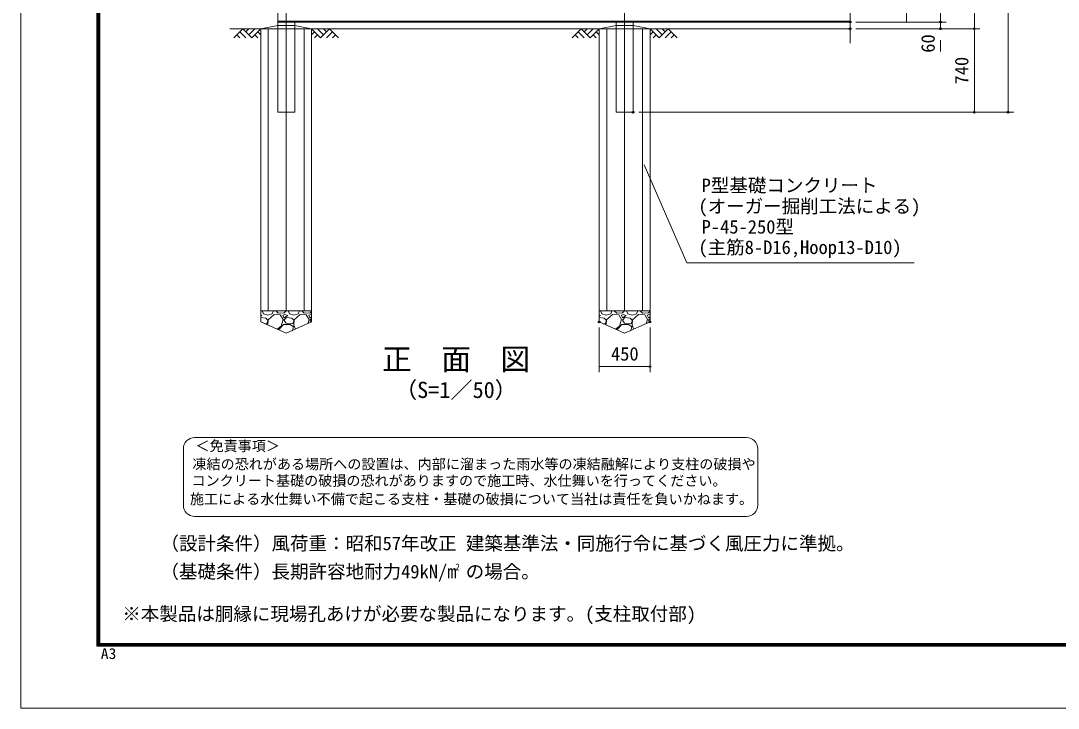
# Model space of a CAD drawing. Units: millimetres at full size. Extents: x -10500 to 10500, y -7425 to 7425.
# Drawn here: x -10500 to -1303, y -7425 to -1328 of the extents above; entities that cross this region are included whole.
import ezdxf
from ezdxf.enums import TextEntityAlignment as Align

# ---------------------------------------------------------------- set-up
doc = ezdxf.new("R2010")
doc.units = ezdxf.units.MM
doc.header["$LTSCALE"] = 30
doc.header["$PDMODE"] = 32
doc.header["$PDSIZE"] = 15
doc.linetypes.add('USER1', pattern=[50.8, 31.75, -6.35, 6.35, -6.35])
for name, color, linetype, lineweight in [('0-0_D-STR-TXT', 7, 'Continuous', 13), ('0-1_D-STR-DIM', 7, 'Continuous', 13), ('0-2_D-BMK', 2, 'USER1', 13), ('0-3_D-STR3', 3, 'Continuous', 13), ('0-4_D-STR4', 7, 'Continuous', 18), ('0-5_D-BGD', 7, 'Continuous', 18), ('0-6_D-DCR-HCH', 7, 'Continuous', 13), ('0-7_D-STR1', 1, 'Continuous', 18), ('0-A_D-TTL-TXT', 7, 'Continuous', 13), ('0-C_D-TTL', 7, 'Continuous', 18)]:
    doc.layers.add(name, color=color, linetype=linetype, lineweight=lineweight)
doc.layers.add('0-9_Defpoints', color=253, linetype='Continuous')
doc.styles.add('ＭＳ ゴシック', font='')
doc.styles.get('ＭＳ ゴシック').set_extended_font_data('MS Gothic')

msp = doc.modelspace()

# ---------------------------------------------------------------- linework, layer by layer
at = {"layer": '0-0_D-STR-TXT'}
msp.add_lwpolyline([(-2581.8, -3474.25), (-4595.53, -3474.25), (-4973.44, -2605.74)], dxfattribs=at)
at = {"layer": '0-1_D-STR-DIM'}
for p, q in [((-2046.86, 5660.7), (-2046.86, -1399.3)), ((-1746.86, 5660.7), (-1746.86, -2139.3)), ((-2346.86, 660.7), (-2346.86, -1339.3)), ((-3146.86, -1526.89), (-3146.86, -364.95)), ((-2646.86, -1339.3), (-2646.86, -673.3)), ((-3096.86, -1339.3), (-2596.86, -1339.3)), ((-3096.86, -1339.3), (-2296.86, -1339.3)), ((-3096.86, -1339.3), (-2296.86, -1339.3)), ((-2346.86, -1339.3), (-2346.86, -1399.3)), ((-3096.86, -1399.3), (-1996.86, -1399.3)), ((-3096.86, -1399.3), (-2296.86, -1399.3)), ((-3096.86, -1399.3), (-1996.86, -1399.3)), ((-2046.86, -1399.3), (-2046.86, -2139.3)), ((-2346.86, -1499.3), (-2346.86, -1599.3)), ((-5021.86, -2139.3), (-1996.86, -2139.3)), ((-5021.86, -2139.3), (-1696.86, -2139.3)), ((-5371.86, -4049.3), (-5371.86, -4444.64)), ((-4921.86, -4049.3), (-4921.86, -4444.64)), ((-5371.86, -4394.64), (-4921.86, -4394.64))]:
    msp.add_line(p, q, dxfattribs=at)
at = {"layer": '0-2_D-BMK'}
for p, q in [((-8146.86, -2199.3), (-8146.86, 5720.7)), ((-5146.86, -2199.3), (-5146.86, 5720.7))]:
    msp.add_line(p, q, dxfattribs=at)
at = {"layer": '0-3_D-STR3'}
msp.add_line((-3146.86, -1330.3), (-8221.86, -1330.3), dxfattribs=at)
at = {"layer": '0-4_D-STR4'}
for p, q in [((-8305.96, -1399.3), (-8305.96, -3899.3)), ((-8146.86, -1399.3), (-8146.86, -3899.3)), ((-7987.76, -1399.3), (-7987.76, -3899.3)), ((-7921.86, -3999.3), (-7921.86, -1399.3)), ((-5305.96, -1399.3), (-5305.96, -3899.3)), ((-5146.86, -1399.3), (-5146.86, -3899.3)), ((-4987.76, -1399.3), (-4987.76, -3899.3)), ((-4921.86, -3999.3), (-4921.86, -1399.3)), ((-8371.86, -3999.3), (-8146.86, -4099.3)), ((-8146.86, -4099.3), (-7921.86, -3999.3)), ((-5371.86, -3999.3), (-5146.86, -4099.3)), ((-5146.86, -4099.3), (-4921.86, -3999.3))]:
    msp.add_line(p, q, dxfattribs=at)
for points in [[(-8371.86, -3999.3), (-8371.86, -1399.3), (-8221.86, -1369.3), (-8071.86, -1369.3), (-7921.86, -1399.3)], [(-5371.86, -3999.3), (-5371.86, -1399.3), (-5221.86, -1369.3), (-5071.86, -1369.3), (-4921.86, -1399.3)]]:
    msp.add_lwpolyline(points, dxfattribs=at)
at = {"layer": '0-5_D-BGD'}
for p, q in [((-3146.86, -1399.3), (-8646.86, -1399.3)), ((-7921.86, -3899.3), (-8371.86, -3899.3)), ((-4921.86, -3899.3), (-5371.86, -3899.3))]:
    msp.add_line(p, q, dxfattribs=at)
at = {"layer": '0-6_D-DCR-HCH'}
for p, q in [((-8531.49, -1399.3), (-8611.31, -1479.11)), ((-8584.71, -1452.51), (-8557.98, -1479.11)), ((-8558.1, -1425.9), (-8504.64, -1479.11)), ((-8531.49, -1399.3), (-8451.68, -1479.11)), ((-8504.89, -1425.9), (-8478.28, -1399.3)), ((-8478.28, -1452.51), (-8425.07, -1399.3)), ((-8451.68, -1479.11), (-8371.86, -1399.3)), ((-8425.07, -1452.51), (-8398.34, -1479.11)), ((-8398.46, -1425.9), (-8371.86, -1452.39)), ((-7842.04, -1479.11), (-7921.86, -1399.3)), ((-7895.25, -1425.9), (-7921.86, -1452.39)), ((-7868.65, -1452.51), (-7895.37, -1479.11)), ((-7815.43, -1452.51), (-7868.65, -1399.3)), ((-7762.22, -1399.3), (-7842.04, -1479.11)), ((-7788.69, -1426.04), (-7815.43, -1399.3)), ((-7735.62, -1425.9), (-7789.07, -1479.11)), ((-7762.22, -1399.3), (-7682.4, -1479.11)), ((-7709.01, -1452.51), (-7735.74, -1479.11)), ((-5531.49, -1399.3), (-5611.31, -1479.11)), ((-5584.71, -1452.51), (-5557.98, -1479.11)), ((-5558.1, -1425.9), (-5504.64, -1479.11)), ((-5531.49, -1399.3), (-5451.68, -1479.11)), ((-5504.89, -1425.9), (-5478.28, -1399.3)), ((-5478.28, -1452.51), (-5425.07, -1399.3)), ((-5451.68, -1479.11), (-5371.86, -1399.3)), ((-5425.07, -1452.51), (-5398.34, -1479.11)), ((-5398.46, -1425.9), (-5371.86, -1452.39)), ((-4842.04, -1479.11), (-4921.86, -1399.3)), ((-4895.25, -1425.9), (-4921.86, -1452.39)), ((-4868.65, -1452.51), (-4895.37, -1479.11)), ((-4815.43, -1452.51), (-4868.65, -1399.3)), ((-4762.22, -1399.3), (-4842.04, -1479.11)), ((-4788.69, -1426.04), (-4815.43, -1399.3)), ((-4735.62, -1425.9), (-4789.07, -1479.11)), ((-4762.22, -1399.3), (-4682.4, -1479.11)), ((-4709.01, -1452.51), (-4735.74, -1479.11)), ((-8362.25, -3940.65), (-8371.86, -3937.45)), ((-8371.86, -3946.42), (-8362.25, -3940.65)), ((-8360.26, -3899.3), (-8348.45, -3926.85)), ((-8348.45, -3926.85), (-8309.35, -3938.35)), ((-8309.35, -3938.35), (-8270.25, -3926.85)), ((-8254.15, -3931.45), (-8307.05, -3979.75)), ((-8270.25, -3926.85), (-8260.4, -3899.3)), ((-8198.95, -3936.05), (-8254.15, -3931.45)), ((-8217.35, -3922.25), (-8238.39, -3899.3)), ((-8164.45, -3917.65), (-8217.35, -3922.25)), ((-8173.65, -3977.45), (-8198.95, -3936.05)), ((-8159.85, -3931.45), (-8175.95, -3938.35)), ((-8175.95, -3938.35), (-8166.75, -3961.35)), ((-8166.75, -3961.35), (-8132.25, -3940.65)), ((-8147.93, -3899.3), (-8164.45, -3917.65)), ((-8132.25, -3940.65), (-8159.85, -3931.45)), ((-8130.26, -3899.3), (-8118.45, -3926.85)), ((-8118.45, -3926.85), (-8079.35, -3938.35)), ((-8079.35, -3938.35), (-8040.25, -3926.85)), ((-8040.25, -3926.85), (-8030.4, -3899.3)), ((-7987.35, -3922.25), (-8008.39, -3899.3)), ((-7934.45, -3917.65), (-7987.35, -3922.25)), ((-7943.65, -3977.45), (-7968.95, -3936.05)), ((-7929.85, -3931.45), (-7945.95, -3938.35)), ((-7945.95, -3938.35), (-7936.75, -3961.35)), ((-7936.75, -3961.35), (-7921.86, -3952.42)), ((-7921.86, -3903.66), (-7934.45, -3917.65)), ((-7921.86, -3934.11), (-7929.85, -3931.45)), ((-5362.25, -3940.65), (-5371.86, -3937.45)), ((-5371.86, -3946.42), (-5362.25, -3940.65)), ((-5360.26, -3899.3), (-5348.45, -3926.85)), ((-5348.45, -3926.85), (-5309.35, -3938.35)), ((-5309.35, -3938.35), (-5270.25, -3926.85)), ((-5254.15, -3931.45), (-5307.05, -3979.75)), ((-5270.25, -3926.85), (-5260.4, -3899.3)), ((-5198.95, -3936.05), (-5254.15, -3931.45)), ((-5217.35, -3922.25), (-5238.39, -3899.3)), ((-5164.45, -3917.65), (-5217.35, -3922.25)), ((-5173.65, -3977.45), (-5198.95, -3936.05)), ((-5159.85, -3931.45), (-5175.95, -3938.35)), ((-5175.95, -3938.35), (-5166.75, -3961.35)), ((-5166.75, -3961.35), (-5132.25, -3940.65)), ((-5147.93, -3899.3), (-5164.45, -3917.65)), ((-5132.25, -3940.65), (-5159.85, -3931.45)), ((-5130.26, -3899.3), (-5118.45, -3926.85)), ((-5118.45, -3926.85), (-5079.35, -3938.35)), ((-5079.35, -3938.35), (-5040.25, -3926.85)), ((-5024.15, -3931.45), (-5077.05, -3979.75)), ((-5040.25, -3926.85), (-5030.4, -3899.3)), ((-4968.95, -3936.05), (-5024.15, -3931.45)), ((-4987.35, -3922.25), (-5008.39, -3899.3)), ((-4934.45, -3917.65), (-4987.35, -3922.25)), ((-4943.65, -3977.45), (-4968.95, -3936.05)), ((-4929.85, -3931.45), (-4945.95, -3938.35)), ((-4945.95, -3938.35), (-4936.75, -3961.35)), ((-4936.75, -3961.35), (-4921.86, -3952.42)), ((-4921.86, -3903.66), (-4934.45, -3917.65)), ((-4921.86, -3934.11), (-4929.85, -3931.45)), ((-8327.75, -3965.95), (-8371.86, -3959.33)), ((-8337.54, -4014.55), (-8320.85, -4016.55)), ((-8309.35, -3982.05), (-8327.75, -3965.95)), ((-8320.85, -4016.55), (-8309.35, -3995.85)), ((-8309.35, -3995.85), (-8309.35, -3982.05)), ((-8307.05, -3979.75), (-8309.3, -4027.1)), ((-8228.41, -4063.05), (-8192.05, -4034.95)), ((-8212.75, -4067.15), (-8171.35, -4021.15)), ((-8192.05, -4034.95), (-8173.65, -3977.45)), ((-8171.35, -4021.15), (-8111.55, -4021.15)), ((-8143.75, -3959.05), (-8166.75, -3982.05)), ((-8166.75, -3982.05), (-8148.35, -4009.65)), ((-8148.35, -4009.65), (-8090.85, -4016.55)), ((-8097.75, -3965.95), (-8143.75, -3959.05)), ((-8111.55, -4021.15), (-8081.65, -4041.85)), ((-8079.35, -3982.05), (-8097.75, -3965.95)), ((-8090.85, -4016.55), (-8079.35, -3995.85)), ((-8081.65, -4041.85), (-8090.85, -4074.05)), ((-8077.05, -3979.75), (-8079.35, -4028.05)), ((-8079.35, -3995.85), (-8079.35, -3982.05)), ((-8079.35, -4028.05), (-8064.72, -4062.79)), ((-7955.41, -4014.21), (-7943.65, -3977.45)), ((-7921.86, -3967.16), (-7936.75, -3982.05)), ((-7936.75, -3982.05), (-7924.47, -4000.46)), ((-5327.75, -3965.95), (-5371.86, -3959.33)), ((-5337.54, -4014.55), (-5320.85, -4016.55)), ((-5309.35, -3982.05), (-5327.75, -3965.95)), ((-5320.85, -4016.55), (-5309.35, -3995.85)), ((-5309.35, -3995.85), (-5309.35, -3982.05)), ((-5307.05, -3979.75), (-5309.3, -4027.1)), ((-5228.41, -4063.05), (-5192.05, -4034.95)), ((-5212.75, -4067.15), (-5171.35, -4021.15)), ((-5192.05, -4034.95), (-5173.65, -3977.45)), ((-5171.35, -4021.15), (-5111.55, -4021.15)), ((-5143.75, -3959.05), (-5166.75, -3982.05)), ((-5166.75, -3982.05), (-5148.35, -4009.65)), ((-5148.35, -4009.65), (-5090.85, -4016.55)), ((-5097.75, -3965.95), (-5143.75, -3959.05)), ((-5111.55, -4021.15), (-5081.65, -4041.85)), ((-5079.35, -3982.05), (-5097.75, -3965.95)), ((-5090.85, -4016.55), (-5079.35, -3995.85)), ((-5081.65, -4041.85), (-5090.85, -4074.05)), ((-5077.05, -3979.75), (-5079.35, -4028.05)), ((-5079.35, -3995.85), (-5079.35, -3982.05)), ((-5079.35, -4028.05), (-5064.72, -4062.79)), ((-4955.41, -4014.21), (-4943.65, -3977.45)), ((-4921.86, -3967.16), (-4936.75, -3982.05)), ((-4936.75, -3982.05), (-4924.47, -4000.46)), ((-8210.49, -4071.01), (-8212.75, -4067.15)), ((-8145.79, -4098.82), (-8148.4, -4098.61)), ((-8090.85, -4074.05), (-8095.26, -4076.37)), ((-5210.49, -4071.01), (-5212.75, -4067.15)), ((-5145.79, -4098.82), (-5148.4, -4098.61)), ((-5090.85, -4074.05), (-5095.26, -4076.37))]:
    msp.add_line(p, q, dxfattribs=at)
msp.add_lwpolyline([(-7968.95, -3936.05), (-8024.15, -3931.45), (-8077.05, -3979.75)], dxfattribs=at)
at = {"layer": '0-7_D-STR1'}
for p, q in [((-8221.86, -1335.3), (-3146.86, -1335.3)), ((-8221.86, -1339.3), (-3146.86, -1339.3)), ((-5221.86, -1339.3), (-5221.86, -2139.3)), ((-5071.86, -2139.3), (-5071.86, -1339.3)), ((-5221.86, -2139.3), (-5071.86, -2139.3))]:
    msp.add_line(p, q, dxfattribs=at)
msp.add_lwpolyline([(-8221.86, 5660.7), (-8221.86, -2139.3), (-8071.86, -2139.3), (-8071.86, -1339.3)], dxfattribs=at)
at = {"layer": '0-9_Defpoints'}
for p in [(-3146.86, -1339.3), (-2346.86, -1339.3), (-3146.86, -1399.3), (-2346.86, -1399.3), (-2046.86, -1399.3), (-5071.86, -2139.3), (-2046.86, -2139.3), (-1746.86, -2139.3), (-5371.86, -3999.3), (-4921.86, -3999.3), (-4921.86, -4394.64)]:
    msp.add_point(p, dxfattribs=at)
at = {"layer": '0-A_D-TTL-TXT', "color": 2}
for p, q in [((-4067.44, -5023.38), (-8958.53, -5023.38)), ((-9058.53, -5123.38), (-9058.53, -5623.38)), ((-3967.44, -5623.38), (-3967.44, -5123.38)), ((-8958.53, -5723.38), (-4067.44, -5723.38))]:
    msp.add_line(p, q, dxfattribs=at)
for centre, start, end in [((-8958.53, -5123.38), 90, 180), ((-4067.44, -5123.38), 0, 90), ((-8958.53, -5623.38), 180, 270), ((-4067.44, -5623.38), 270, 0)]:
    msp.add_arc(centre, 100, start, end, dxfattribs=at)
at = {"layer": '0-C_D-TTL', "color": 2}
msp.add_lwpolyline([(-10500, 7425), (10500, 7425), (10500, -7425), (-10500, -7425)], close=True, dxfattribs=at)
at = {"layer": '0-C_D-TTL'}
for points in [[(-9825, 6875), (9825, 6875), (9825, -6875), (-9825, -6875)], [(-9818.75, 6868.75), (9818.75, 6868.75), (9818.75, -6868.75), (-9818.75, -6868.75)], [(-9812.5, 6862.5), (9812.5, 6862.5), (9812.5, -6862.5), (-9812.5, -6862.5)], [(-9806.25, 6856.25), (9806.25, 6856.25), (9806.25, -6856.25), (-9806.25, -6856.25)], [(-9800, 6850), (9800, 6850), (9800, -6850), (-9800, -6850)]]:
    msp.add_lwpolyline(points, close=True, dxfattribs=at)

# ---------------------------------------------------------------- texts
at = {"layer": '0-0_D-STR-TXT', "style": 'ＭＳ ゴシック'}
for s, p in [('P型基礎コンクリート', (-4464.42, -2883.37)), ('(オーガー掘削工法による)', (-4492.97, -3068.92)), ('P-45-250型', (-4464.42, -3251.49)), ('(主筋8-D16,Hoop13-D10)', (-4492.97, -3432.96))]:
    msp.add_text(s, height=120.3, dxfattribs=at).set_placement(p, align=Align.BOTTOM_LEFT)
at = {"layer": '0-1_D-STR-DIM', "style": 'ＭＳ ゴシック'}
for s, p in [('60', (-2361.55, -1611.44)), ('740', (-2063.73, -1893.08))]:
    msp.add_text(s, height=120.3, rotation=90, dxfattribs=at).set_placement(p, align=Align.BOTTOM_LEFT)
msp.add_text('450', height=120.3, dxfattribs=at).set_placement((-5268.11, -4377.77), align=Align.BOTTOM_LEFT)
at = {"layer": '0-A_D-TTL-TXT', "style": 'ＭＳ ゴシック'}
for s, height, p in [('正\u3000面\u3000図', 192.4, (-7296.61, -4483.96)), ('（S=1／50）', 144.3, (-7182.9, -4716.95)), ('＜免責事項＞ \u3000\u3000', 91.5, (-8951.12, -5171.74)), ('凍結の恐れがある場所への設置は、内部に溜まった雨水等の凍結融解により支柱の破損や', 91.5, (-8978.17, -5332.73)), ('コンクリート基礎の破損の恐れがありますので施工時、水仕舞いを行ってください。', 91.5, (-8986.39, -5479.58)), ('施工による水仕舞い不備で起こる支柱・基礎の破損について当社は責任を負いかねます。 ', 91.5, (-9000.38, -5642.56)), ('（設計条件）風荷重：昭和57年改正 建築基準法・同施行令に基づく風圧力に準拠。', 120.3, (-9261.7, -6059.01)), ('（基礎条件）長期許容地耐力49kN/m の場合。', 120.3, (-9261.7, -6309.01)), ('2', 60.04, (-6648.03, -6219.48)), ('※本製品は胴縁に現場孔あけが必要な製品になります。(支柱取付部)', 120.3, (-9600, -6684.01))]:
    msp.add_text(s, height=height, dxfattribs=at).set_placement(p, align=Align.BOTTOM_LEFT)
at = {"layer": '0-C_D-TTL', "style": 'ＭＳ ゴシック', "width": 1.05}
msp.add_text('A3', height=96.11, dxfattribs=at).set_placement((-9790.22, -7017.03), align=Align.BOTTOM_LEFT)

doc.saveas('drawing.dxf')
